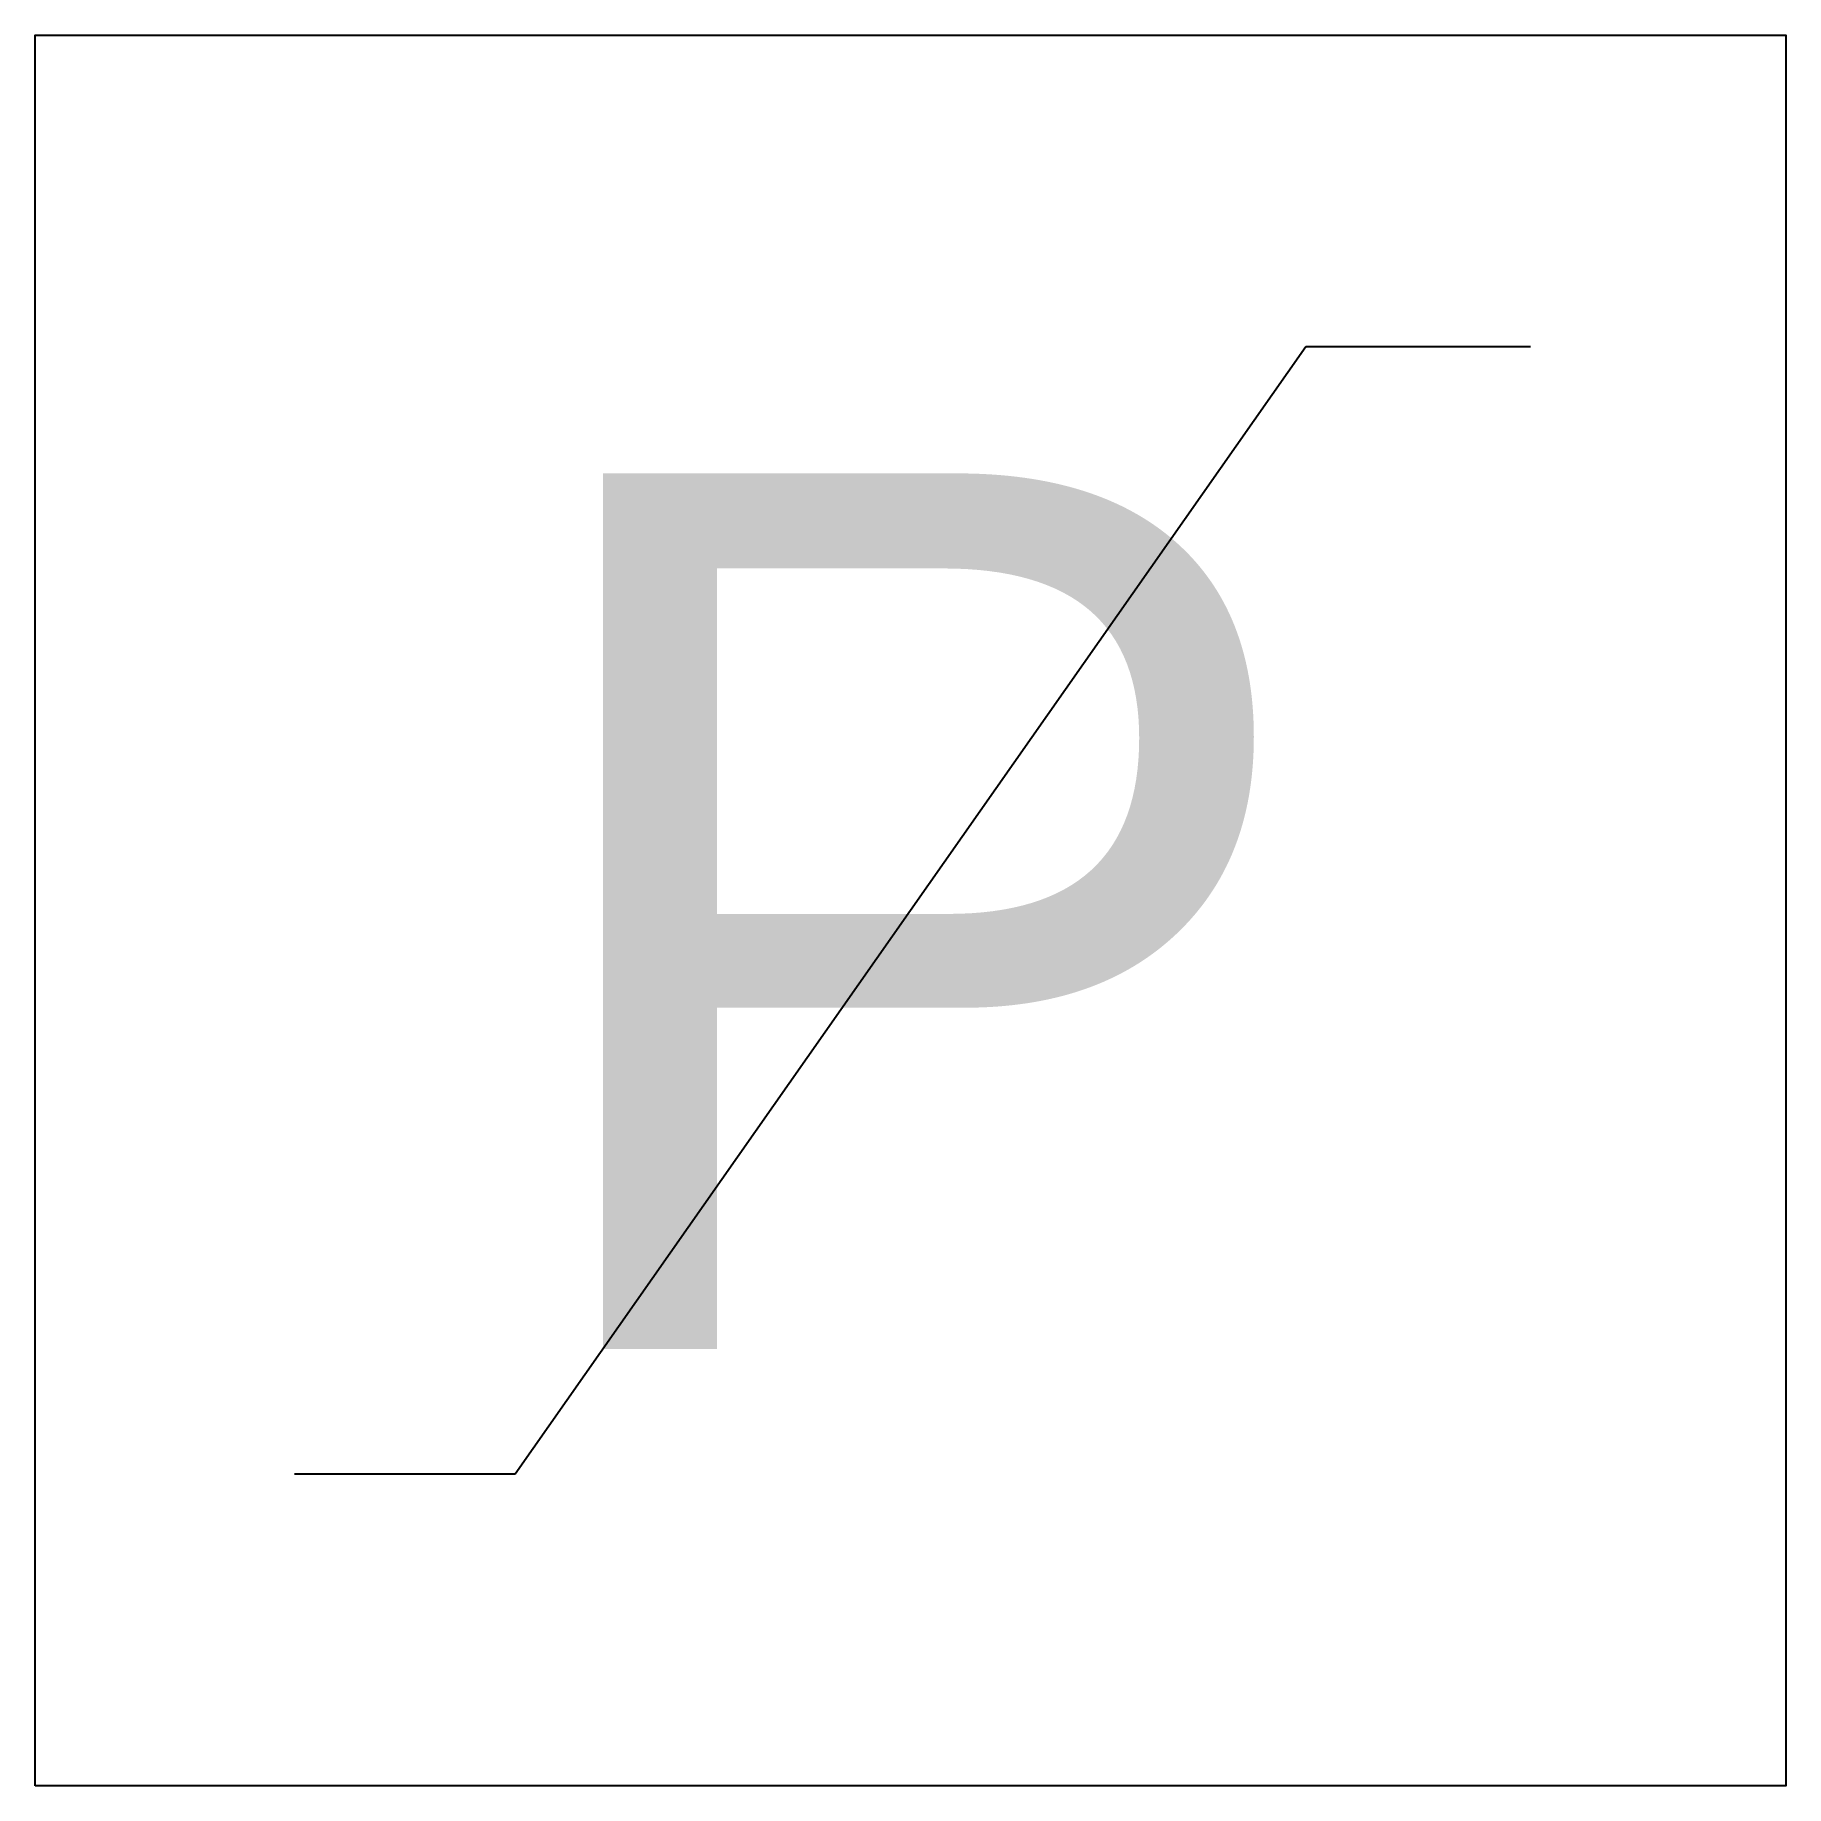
# Model space of a CAD drawing. Header units: millimetres. Extents: x -100 to 100, y -100 to 100.
import ezdxf
from ezdxf.enums import TextEntityAlignment as Align

# ---------------------------------------------------------------- set-up
doc = ezdxf.new("R2010")
doc.units = ezdxf.units.MM
doc.styles.add('EHS_Text', font='arial.ttf')

msp = doc.modelspace()

# ---------------------------------------------------------------- linework, layer by layer
at = {"color": 0, "linetype": 'ByBlock', "lineweight": -2}
for p, q in [((45.14, 64.37), (-45.14, -64.37)), ((70.81, 64.37), (45.14, 64.37)), ((-45.14, -64.37), (-70.36, -64.37))]:
    msp.add_line(p, q, dxfattribs=at)
msp.add_lwpolyline([(-100, -100), (-100, 100), (100, 100), (100, -100)], close=True, dxfattribs=at)

# ---------------------------------------------------------------- texts
at = {"color": 0, "linetype": 'ByBlock', "lineweight": -2, "style": 'EHS_Text'}
msp.add_text('P', height=100, dxfattribs=at).set_placement((0, -0.07), align=Align.MIDDLE_CENTER)

doc.saveas('drawing.dxf')
